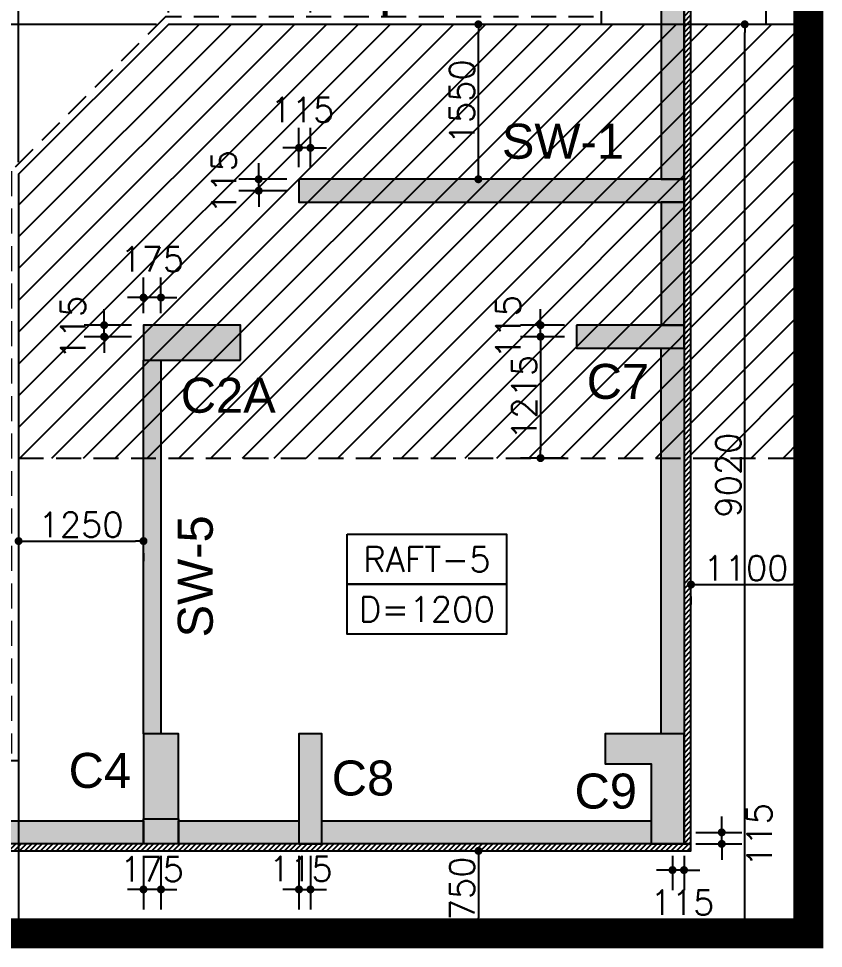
# Model space of a CAD drawing. Extents: x -200722 to 834823, y -494970 to 88783.
# Drawn here: x 510376 to 518430, y 23994 to 33297 of the extents above; entities that cross this region are included whole.
import ezdxf
from ezdxf.enums import TextEntityAlignment as Align

# ---------------------------------------------------------------- set-up
doc = ezdxf.new("R2010")
doc.units = 0
doc.header["$LTSCALE"] = 100
doc.header["$MEASUREMENT"] = 0
doc.header["$PDMODE"] = 34
doc.linetypes.add('HIDDEN', pattern=[0.375, 0.25, -0.125])
doc.layers.get('0').update_dxf_attribs({"linetype": 'CONTINUOUS'})
doc.layers.get('DEFPOINTS').update_dxf_attribs({"linetype": 'CONTINUOUS'})
for name, color, linetype in [('BEAM', 4, 'CONTINUOUS'), ('COL. SHED. STEEL.', 6, 'CONTINUOUS'), ('COL_H', 235, 'CONTINUOUS'), ('DIM', 3, 'CONTINUOUS'), ('F_EXEC', 3, 'HIDDEN'), ('F_FTG1', 11, 'CONTINUOUS'), ('RCCWALL', 6, 'CONTINUOUS'), ('TEXT', 2, 'CONTINUOUS')]:
    doc.layers.add(name, color=color, linetype=linetype)
doc.layers.add('HATCH', color=252, linetype='CONTINUOUS', lineweight=30)
doc.styles.add('AR', font='arial.ttf')
doc.styles.add('ROMANS', font='romans.shx')
doc.styles.get("Standard").update_dxf_attribs({"font": 'simplex.shx'})
doc.dimstyles.new('STANDARD$0', dxfattribs={"dimtxt": 2.5, "dimasz": 2.5, "dimexe": 2, "dimexo": 0.7, "dimgap": 0.9, "dimtad": 1, "dimdec": 0, "dimdsep": 46, "dimtxsty": 'ROMANS', "dimcen": 0.09, "dimclrd": 4, "dimclre": 4, "dimclrt": 3, "dimadec": 0, "dimazin": 0, "dimtfac": 1, "dimtdec": 0, "dimtmove": 0, "dimatfit": 3, "dimfxl": 1, "dimtolj": 1, "dimtzin": 0, "dimarcsym": 0})
pattern_1 = [(45, (191292.92, 0), (-26.5165043, 26.5165043), [])]

# ---------------------------------------------------------------- blocks, each defined once
blk = doc.blocks.new('DOT')
at = {"color": 0, "linetype": 'ByBlock'}
blk.add_line((-0.5, 0), (-1, 0), dxfattribs=at)
at = {"color": 0, "linetype": 'ByBlock', "const_width": 0.5}
blk.add_lwpolyline([(-0.25, 0, 1), (0.25, 0, 1)], format="xyb", close=True, dxfattribs=at)
blk = doc.blocks.new('*D2215')
at = {"layer": 'BEAM', "color": 0, "lineweight": -2, "transparency": 16777216}
for p, q in [((513181.5, 31809.4), (513181.5, 32203.4)), ((513296.5, 31809.4), (513296.5, 32203.4)), ((513101.5, 32003.4), (513021.5, 32003.4)), ((513296.5, 32003.4), (513181.5, 32003.4)), ((513376.5, 32003.4), (513456.5, 32003.4))]:
    blk.add_line(p, q, dxfattribs=at)
at = {"layer": 'DEFPOINTS', "color": 0, "lineweight": -3, "ltscale": 0.4, "transparency": 16777216}
for p in [(513181.5, 32003.4), (513181.5, 31689.4), (513296.5, 31689.4)]:
    blk.add_point(p, dxfattribs=at)
at = {"layer": 'BEAM', "color": 0, "lineweight": -2, "ltscale": 0.4, "transparency": 16777216, "xscale": 80, "yscale": 80, "zscale": 80}
blk.add_blockref('DOT', (513181.5, 32003.4), dxfattribs=at)
at = {"layer": 'BEAM', "color": 0, "lineweight": -2, "ltscale": 0.4, "transparency": 16777216, "xscale": 80, "yscale": 80, "zscale": 80, "rotation": 180}
blk.add_blockref('DOT', (513296.5, 32003.4), dxfattribs=at)
at = {"layer": 'BEAM', "color": 0, "ltscale": 0.4, "transparency": 16777216, "insert": (513216.4, 32384.4), "char_height": 248, "attachment_point": 5}
blk.add_mtext('\\A1;115', dxfattribs=at)
blk = doc.blocks.new('_DOT')
at = {"color": 0, "linetype": 'ByBlock'}
blk.add_line((-0.5, 0), (-1, 0), dxfattribs=at)
at = {"color": 0, "linetype": 'ByBlock', "const_width": 0.5}
blk.add_lwpolyline([(-0.25, 0, 1), (0.25, 0, 1)], format="xyb", close=True, dxfattribs=at)
blk = doc.blocks.new('*D2216')
at = {"layer": 'BEAM', "color": 0, "lineweight": -2, "transparency": 16777216}
for p, q in [((512778.1, 31769.4), (512778.1, 31849.4)), ((513061.5, 31689.4), (512578.1, 31689.4)), ((512778.1, 31574.4), (512778.1, 31689.4)), ((513061.5, 31574.4), (512578.1, 31574.4)), ((512778.1, 31494.4), (512778.1, 31414.4))]:
    blk.add_line(p, q, dxfattribs=at)
at = {"layer": 'DEFPOINTS', "color": 0, "lineweight": -3, "ltscale": 0.4, "transparency": 16777216}
for p in [(512778.1, 31689.4), (513181.5, 31689.4), (513181.5, 31574.4)]:
    blk.add_point(p, dxfattribs=at)
at = {"layer": 'BEAM', "color": 0, "lineweight": -2, "ltscale": 0.4, "transparency": 16777216, "xscale": 80, "yscale": 80, "zscale": 80}
for p, rotation in [((512778.1, 31689.4), 270), ((512778.1, 31574.4), 90)]:
    blk.add_blockref('DOT', p, dxfattribs=dict(at, rotation=rotation))
at = {"layer": 'BEAM', "color": 0, "ltscale": 0.4, "transparency": 16777216, "insert": (512430.5, 31662.1), "char_height": 248, "attachment_point": 5, "rotation": 90}
blk.add_mtext('\\A1;115', dxfattribs=at)
blk = doc.blocks.new('*D2217')
at = {"layer": 'BEAM', "color": 0, "lineweight": -2, "transparency": 16777216}
for p, q in [((514856.6, 33239.4), (514776.6, 33239.4)), ((514976.6, 31769.4), (514976.6, 33159.4)), ((514856.6, 31689.4), (514776.6, 31689.4))]:
    blk.add_line(p, q, dxfattribs=at)
at = {"layer": 'DEFPOINTS', "color": 0, "lineweight": -3, "ltscale": 0.4, "transparency": 16777216}
for p in [(514976.6, 33239.4), (514976.6, 33239.4), (514976.6, 31689.4)]:
    blk.add_point(p, dxfattribs=at)
at = {"layer": 'BEAM', "color": 0, "lineweight": -2, "ltscale": 0.4, "transparency": 16777216, "xscale": 80, "yscale": 80, "zscale": 80}
for p, rotation in [((514976.6, 33239.4), 90), ((514976.6, 31689.4), 270)]:
    blk.add_blockref('DOT', p, dxfattribs=dict(at, rotation=rotation))
at = {"layer": 'BEAM', "color": 0, "ltscale": 0.4, "transparency": 16777216, "insert": (514812.6, 32464.4), "char_height": 248, "attachment_point": 5, "rotation": 90}
blk.add_mtext('\\A1;1550', dxfattribs=at)
blk = doc.blocks.new('*D2218')
at = {"layer": 'BEAM', "color": 0, "lineweight": -2, "transparency": 16777216}
for p, q in [((517184.5, 27633.9), (518124.5, 27633.9)), ((517104.5, 27513.9), (517104.5, 27433.9)), ((518204.5, 27513.9), (518204.5, 27433.9))]:
    blk.add_line(p, q, dxfattribs=at)
at = {"layer": 'DEFPOINTS', "color": 0, "lineweight": -3, "ltscale": 0.4, "transparency": 16777216}
for p in [(517104.5, 27633.9), (518204.5, 27633.9), (518204.5, 27633.9)]:
    blk.add_point(p, dxfattribs=at)
at = {"layer": 'BEAM', "color": 0, "lineweight": -2, "ltscale": 0.4, "transparency": 16777216, "xscale": 80, "yscale": 80, "zscale": 80, "rotation": 180}
blk.add_blockref('DOT', (517104.5, 27633.9), dxfattribs=at)
at = {"layer": 'BEAM', "color": 0, "lineweight": -2, "ltscale": 0.4, "transparency": 16777216, "xscale": 80, "yscale": 80, "zscale": 80}
blk.add_blockref('DOT', (518204.5, 27633.9), dxfattribs=at)
at = {"layer": 'BEAM', "color": 0, "ltscale": 0.4, "transparency": 16777216, "insert": (517654.5, 27797.9), "char_height": 248, "attachment_point": 5}
blk.add_mtext('\\A1;1100', dxfattribs=at)
blk = doc.blocks.new('*D2219')
at = {"layer": 'BEAM', "color": 0, "lineweight": -2, "transparency": 16777216}
for p, q in [((514857.7, 24969.4), (514777.7, 24969.4)), ((514977.7, 24889.4), (514977.7, 24299.4)), ((514857.7, 24219.4), (514777.7, 24219.4))]:
    blk.add_line(p, q, dxfattribs=at)
at = {"layer": 'DEFPOINTS', "color": 0, "lineweight": -3, "ltscale": 0.4, "transparency": 16777216}
for p in [(514977.7, 24969.4), (514977.7, 24219.4), (514977.7, 24219.4)]:
    blk.add_point(p, dxfattribs=at)
at = {"layer": 'BEAM', "color": 0, "lineweight": -2, "ltscale": 0.4, "transparency": 16777216, "xscale": 80, "yscale": 80, "zscale": 80}
for p, rotation in [((514977.7, 24969.4), 90), ((514977.7, 24219.4), 270)]:
    blk.add_blockref('DOT', p, dxfattribs=dict(at, rotation=rotation))
at = {"layer": 'BEAM', "color": 0, "ltscale": 0.4, "transparency": 16777216, "insert": (514813.7, 24594.4), "char_height": 248, "attachment_point": 5, "rotation": 90}
blk.add_mtext('\\A1;750', dxfattribs=at)
blk = doc.blocks.new('*D2220')
at = {"layer": 'BEAM', "color": 0, "lineweight": -2, "transparency": 16777216}
for p, q in [((510455.5, 28069.4), (511545.5, 28069.4)), ((510375.5, 27949.4), (510375.5, 27869.4)), ((511625.5, 27949.4), (511625.5, 27869.4))]:
    blk.add_line(p, q, dxfattribs=at)
at = {"layer": 'DEFPOINTS', "color": 0, "lineweight": -3, "ltscale": 0.4, "transparency": 16777216}
for p in [(510375.5, 28069.4), (511625.5, 28069.4), (511625.5, 28069.4)]:
    blk.add_point(p, dxfattribs=at)
at = {"layer": 'BEAM', "color": 0, "lineweight": -2, "ltscale": 0.4, "transparency": 16777216, "xscale": 80, "yscale": 80, "zscale": 80, "rotation": 180}
blk.add_blockref('DOT', (510375.5, 28069.4), dxfattribs=at)
at = {"layer": 'BEAM', "color": 0, "lineweight": -2, "ltscale": 0.4, "transparency": 16777216, "xscale": 80, "yscale": 80, "zscale": 80}
blk.add_blockref('DOT', (511625.5, 28069.4), dxfattribs=at)
at = {"layer": 'BEAM', "color": 0, "ltscale": 0.4, "transparency": 16777216, "insert": (511000.5, 28233.4), "char_height": 248, "attachment_point": 5}
blk.add_mtext('\\A1;1250', dxfattribs=at)
blk = doc.blocks.new('*D2221')
at = {"layer": 'BEAM', "color": 0, "lineweight": -2, "transparency": 16777216}
for p, q in [((511625.5, 30349.4), (511625.5, 30705.9)), ((511800.5, 30349.4), (511800.5, 30705.9)), ((511545.5, 30505.9), (511465.5, 30505.9)), ((511800.5, 30505.9), (511625.5, 30505.9)), ((511880.5, 30505.9), (511960.5, 30505.9))]:
    blk.add_line(p, q, dxfattribs=at)
at = {"layer": 'DEFPOINTS', "color": 0, "lineweight": -3, "ltscale": 0.4, "transparency": 16777216}
for p in [(511625.5, 30505.9), (511625.5, 30229.4), (511800.5, 30229.4)]:
    blk.add_point(p, dxfattribs=at)
at = {"layer": 'BEAM', "color": 0, "lineweight": -2, "ltscale": 0.4, "transparency": 16777216, "xscale": 80, "yscale": 80, "zscale": 80}
blk.add_blockref('DOT', (511625.5, 30505.9), dxfattribs=at)
at = {"layer": 'BEAM', "color": 0, "lineweight": -2, "ltscale": 0.4, "transparency": 16777216, "xscale": 80, "yscale": 80, "zscale": 80, "rotation": 180}
blk.add_blockref('DOT', (511800.5, 30505.9), dxfattribs=at)
at = {"layer": 'BEAM', "color": 0, "ltscale": 0.4, "transparency": 16777216, "insert": (511713, 30889.9), "char_height": 248, "attachment_point": 5}
blk.add_mtext('\\A1;175', dxfattribs=at)
blk = doc.blocks.new('*D2222')
at = {"layer": 'BEAM', "color": 0, "lineweight": -2, "transparency": 16777216}
for p, q in [((511231.9, 30309.4), (511231.9, 30389.4)), ((511505.5, 30229.4), (511031.9, 30229.4)), ((511231.9, 30114.4), (511231.9, 30229.4)), ((511505.5, 30114.4), (511031.9, 30114.4)), ((511231.9, 30034.4), (511231.9, 29954.4))]:
    blk.add_line(p, q, dxfattribs=at)
at = {"layer": 'DEFPOINTS', "color": 0, "lineweight": -3, "ltscale": 0.4, "transparency": 16777216}
for p in [(511231.9, 30229.4), (511625.5, 30229.4), (511625.5, 30114.4)]:
    blk.add_point(p, dxfattribs=at)
at = {"layer": 'BEAM', "color": 0, "lineweight": -2, "ltscale": 0.4, "transparency": 16777216, "xscale": 80, "yscale": 80, "zscale": 80}
for p, rotation in [((511231.9, 30229.4), 270), ((511231.9, 30114.4), 90)]:
    blk.add_blockref('DOT', p, dxfattribs=dict(at, rotation=rotation))
at = {"layer": 'BEAM', "color": 0, "ltscale": 0.4, "transparency": 16777216, "insert": (510919.9, 30205.7), "char_height": 248, "attachment_point": 5, "rotation": 90}
blk.add_mtext('\\A1;115', dxfattribs=at)
blk = doc.blocks.new('*D2223')
at = {"layer": 'BEAM', "color": 0, "lineweight": -2, "transparency": 16777216}
for p, q in [((516919.5, 24919.4), (516919.5, 24577.7)), ((517034.5, 24919.4), (517034.5, 24577.7)), ((516839.5, 24777.7), (516759.5, 24777.7)), ((517034.5, 24777.7), (516919.5, 24777.7)), ((517114.5, 24777.7), (517194.5, 24777.7))]:
    blk.add_line(p, q, dxfattribs=at)
at = {"layer": 'DEFPOINTS', "color": 0, "lineweight": -3, "ltscale": 0.4, "transparency": 16777216}
for p in [(516919.5, 25039.4), (517034.5, 25039.4), (516919.5, 24777.7)]:
    blk.add_point(p, dxfattribs=at)
at = {"layer": 'BEAM', "color": 0, "lineweight": -2, "ltscale": 0.4, "transparency": 16777216, "xscale": 80, "yscale": 80, "zscale": 80}
blk.add_blockref('DOT', (516919.5, 24777.7), dxfattribs=at)
at = {"layer": 'BEAM', "color": 0, "lineweight": -2, "ltscale": 0.4, "transparency": 16777216, "xscale": 80, "yscale": 80, "zscale": 80, "rotation": 180}
blk.add_blockref('DOT', (517034.5, 24777.7), dxfattribs=at)
at = {"layer": 'BEAM', "color": 0, "ltscale": 0.4, "transparency": 16777216, "insert": (517019.2, 24453.4), "char_height": 248, "attachment_point": 5}
blk.add_mtext('\\A1;115', dxfattribs=at)
blk = doc.blocks.new('*D2224')
at = {"layer": 'BEAM', "color": 0, "lineweight": -2, "transparency": 16777216}
for p, q in [((517412.3, 25234.4), (517412.3, 25314.4)), ((517154.5, 25154.4), (517612.3, 25154.4)), ((517412.3, 25039.4), (517412.3, 25154.4)), ((517154.5, 25039.4), (517612.3, 25039.4)), ((517412.3, 24959.4), (517412.3, 24879.4))]:
    blk.add_line(p, q, dxfattribs=at)
at = {"layer": 'DEFPOINTS', "color": 0, "lineweight": -3, "ltscale": 0.4, "transparency": 16777216}
for p in [(517034.5, 25154.4), (517412.3, 25154.4), (517034.5, 25039.4)]:
    blk.add_point(p, dxfattribs=at)
at = {"layer": 'BEAM', "color": 0, "lineweight": -2, "ltscale": 0.4, "transparency": 16777216, "xscale": 80, "yscale": 80, "zscale": 80}
for p, rotation in [((517412.3, 25154.4), 270), ((517412.3, 25039.4), 90)]:
    blk.add_blockref('DOT', p, dxfattribs=dict(at, rotation=rotation))
at = {"layer": 'BEAM', "color": 0, "ltscale": 0.4, "transparency": 16777216, "insert": (517788.5, 25129.6), "char_height": 248, "attachment_point": 5, "rotation": 90}
blk.add_mtext('\\A1;115', dxfattribs=at)
blk = doc.blocks.new('*D2225')
at = {"layer": 'BEAM', "color": 0, "lineweight": -2, "transparency": 16777216}
for p, q in [((511625.5, 24919.4), (511625.5, 24383.8)), ((511800.5, 24919.4), (511800.5, 24383.8)), ((511545.5, 24583.8), (511465.5, 24583.8)), ((511800.5, 24583.8), (511625.5, 24583.8)), ((511880.5, 24583.8), (511960.5, 24583.8))]:
    blk.add_line(p, q, dxfattribs=at)
at = {"layer": 'DEFPOINTS', "color": 0, "lineweight": -3, "ltscale": 0.4, "transparency": 16777216}
for p in [(511625.5, 25039.4), (511800.5, 25039.4), (511625.5, 24583.8)]:
    blk.add_point(p, dxfattribs=at)
at = {"layer": 'BEAM', "color": 0, "lineweight": -2, "ltscale": 0.4, "transparency": 16777216, "xscale": 80, "yscale": 80, "zscale": 80}
blk.add_blockref('DOT', (511625.5, 24583.8), dxfattribs=at)
at = {"layer": 'BEAM', "color": 0, "lineweight": -2, "ltscale": 0.4, "transparency": 16777216, "xscale": 80, "yscale": 80, "zscale": 80, "rotation": 180}
blk.add_blockref('DOT', (511800.5, 24583.8), dxfattribs=at)
at = {"layer": 'BEAM', "color": 0, "ltscale": 0.4, "transparency": 16777216, "insert": (511711.4, 24787.6), "char_height": 248, "attachment_point": 5}
blk.add_mtext('\\A1;175', dxfattribs=at)
blk = doc.blocks.new('*D2226')
at = {"layer": 'BEAM', "color": 0, "lineweight": -2, "transparency": 16777216}
for p, q in [((513181.5, 24919.4), (513181.5, 24383.8)), ((513296.5, 24919.4), (513296.5, 24383.8)), ((513101.5, 24583.8), (513021.5, 24583.8)), ((513181.5, 24583.8), (513296.5, 24583.8)), ((513376.5, 24583.8), (513456.5, 24583.8))]:
    blk.add_line(p, q, dxfattribs=at)
at = {"layer": 'DEFPOINTS', "color": 0, "lineweight": -3, "ltscale": 0.4, "transparency": 16777216}
for p in [(513181.5, 25039.4), (513296.5, 25039.4), (513296.5, 24583.8)]:
    blk.add_point(p, dxfattribs=at)
at = {"layer": 'BEAM', "color": 0, "lineweight": -2, "ltscale": 0.4, "transparency": 16777216, "xscale": 80, "yscale": 80, "zscale": 80}
blk.add_blockref('DOT', (513181.5, 24583.8), dxfattribs=at)
at = {"layer": 'BEAM', "color": 0, "lineweight": -2, "ltscale": 0.4, "transparency": 16777216, "xscale": 80, "yscale": 80, "zscale": 80, "rotation": 180}
blk.add_blockref('DOT', (513296.5, 24583.8), dxfattribs=at)
at = {"layer": 'BEAM', "color": 0, "ltscale": 0.4, "transparency": 16777216, "insert": (513200, 24790.3), "char_height": 248, "attachment_point": 5}
blk.add_mtext('\\A1;115', dxfattribs=at)
blk = doc.blocks.new('*D2227')
at = {"layer": 'BEAM', "color": 0, "lineweight": -2, "transparency": 16777216}
for p, q in [((517893.6, 33239.4), (517442.3, 33239.4)), ((517642.3, 24299.4), (517642.3, 33159.4)), ((517893.6, 24219.4), (517442.3, 24219.4))]:
    blk.add_line(p, q, dxfattribs=at)
at = {"layer": 'DEFPOINTS', "color": 0, "lineweight": -3, "ltscale": 0.4, "transparency": 16777216}
for p in [(517642.3, 33239.4), (518013.6, 33239.4), (518013.6, 24219.4)]:
    blk.add_point(p, dxfattribs=at)
at = {"layer": 'BEAM', "color": 0, "lineweight": -2, "ltscale": 0.4, "transparency": 16777216, "xscale": 80, "yscale": 80, "zscale": 80}
for p, rotation in [((517642.3, 33239.4), 90), ((517642.3, 24219.4), 270)]:
    blk.add_blockref('DOT', p, dxfattribs=dict(at, rotation=rotation))
at = {"layer": 'BEAM', "color": 0, "ltscale": 0.4, "transparency": 16777216, "insert": (517478.3, 28729.4), "char_height": 248, "attachment_point": 5, "rotation": 90}
blk.add_mtext('\\A1;9020', dxfattribs=at)
blk = doc.blocks.new('*D2228')
at = {"layer": 'BEAM', "color": 0, "lineweight": -2, "transparency": 16777216}
for p, q in [((515599.1, 30309.4), (515599.1, 30389.4)), ((515839.5, 30229.4), (515399.1, 30229.4)), ((515599.1, 30114.4), (515599.1, 30229.4)), ((515839.5, 30114.4), (515399.1, 30114.4)), ((515599.1, 30034.4), (515599.1, 29954.4))]:
    blk.add_line(p, q, dxfattribs=at)
at = {"layer": 'DEFPOINTS', "color": 0, "lineweight": -3, "ltscale": 0.4, "transparency": 16777216}
for p in [(515599.1, 30229.4), (515959.5, 30229.4), (515959.5, 30114.4)]:
    blk.add_point(p, dxfattribs=at)
at = {"layer": 'BEAM', "color": 0, "lineweight": -2, "ltscale": 0.4, "transparency": 16777216, "xscale": 80, "yscale": 80, "zscale": 80}
for p, rotation in [((515599.1, 30229.4), 270), ((515599.1, 30114.4), 90)]:
    blk.add_blockref('DOT', p, dxfattribs=dict(at, rotation=rotation))
at = {"layer": 'BEAM', "color": 0, "ltscale": 0.4, "transparency": 16777216, "insert": (515274.9, 30211.7), "char_height": 248, "attachment_point": 5, "rotation": 90}
blk.add_mtext('\\A1;115', dxfattribs=at)
blk = doc.blocks.new('*D2231')
at = {"layer": 'BEAM', "color": 0, "lineweight": -2, "transparency": 16777216}
for p, q in [((515839.5, 30114.4), (515399.1, 30114.4)), ((515599.1, 30034.4), (515599.1, 28979.4)), ((515839.5, 28899.4), (515399.1, 28899.4))]:
    blk.add_line(p, q, dxfattribs=at)
at = {"layer": 'DEFPOINTS', "color": 0, "lineweight": -3, "ltscale": 0.4, "transparency": 16777216}
for p in [(515959.5, 30114.4), (515599.1, 28899.4), (515959.5, 28899.4)]:
    blk.add_point(p, dxfattribs=at)
at = {"layer": 'BEAM', "color": 0, "lineweight": -2, "ltscale": 0.4, "transparency": 16777216, "xscale": 80, "yscale": 80, "zscale": 80}
for p, rotation in [((515599.1, 30114.4), 90), ((515599.1, 28899.4), 270)]:
    blk.add_blockref('DOT', p, dxfattribs=dict(at, rotation=rotation))
at = {"layer": 'BEAM', "color": 0, "ltscale": 0.4, "transparency": 16777216, "insert": (515435.1, 29506.9), "char_height": 248, "attachment_point": 5, "rotation": 90}
blk.add_mtext('\\A1;1215', dxfattribs=at)
blk = doc.blocks.new('*D2768')
at = {"layer": 'BEAM', "color": 0, "lineweight": -2, "transparency": 16777216}
for p, q in [((510375.5, 31859.4), (510375.5, 33907.8)), ((511875.5, 33359.4), (511875.5, 33907.8)), ((510455.5, 33707.8), (511795.5, 33707.8))]:
    blk.add_line(p, q, dxfattribs=at)
at = {"layer": 'DEFPOINTS', "color": 0, "lineweight": -3, "ltscale": 0.4, "transparency": 16777216}
for p in [(511875.5, 33707.8), (511875.5, 33239.4), (510375.5, 31739.4)]:
    blk.add_point(p, dxfattribs=at)
at = {"layer": 'BEAM', "color": 0, "lineweight": -2, "ltscale": 0.4, "transparency": 16777216, "xscale": 80, "yscale": 80, "zscale": 80, "rotation": 180}
blk.add_blockref('DOT', (510375.5, 33707.8), dxfattribs=at)
at = {"layer": 'BEAM', "color": 0, "lineweight": -2, "ltscale": 0.4, "transparency": 16777216, "xscale": 80, "yscale": 80, "zscale": 80}
blk.add_blockref('DOT', (511875.5, 33707.8), dxfattribs=at)
at = {"layer": 'BEAM', "color": 0, "ltscale": 0.4, "transparency": 16777216, "insert": (511125.5, 33871.8), "char_height": 248, "attachment_point": 5}
blk.add_mtext('\\A1;1500', dxfattribs=at)
blk = doc.blocks.new('*D2769')
at = {"layer": 'BEAM', "color": 0, "lineweight": -2, "transparency": 16777216}
for p, q in [((511755.5, 33239.4), (509765.4, 33239.4)), ((509965.4, 33159.4), (509965.4, 31819.4)), ((510255.5, 31739.4), (509765.4, 31739.4))]:
    blk.add_line(p, q, dxfattribs=at)
at = {"layer": 'DEFPOINTS', "color": 0, "lineweight": -3, "ltscale": 0.4, "transparency": 16777216}
for p in [(511875.5, 33239.4), (509965.4, 31739.4), (510375.5, 31739.4)]:
    blk.add_point(p, dxfattribs=at)
at = {"layer": 'BEAM', "color": 0, "lineweight": -2, "ltscale": 0.4, "transparency": 16777216, "xscale": 80, "yscale": 80, "zscale": 80}
for p, rotation in [((509965.4, 33239.4), 90), ((509965.4, 31739.4), 270)]:
    blk.add_blockref('DOT', p, dxfattribs=dict(at, rotation=rotation))
at = {"layer": 'BEAM', "color": 0, "ltscale": 0.4, "transparency": 16777216, "insert": (509801.4, 32489.4), "char_height": 248, "attachment_point": 5, "rotation": 90}
blk.add_mtext('\\A1;1500', dxfattribs=at)
blk = doc.blocks.new('*D2771')
at = {"layer": 'BEAM', "color": 0, "lineweight": -2, "transparency": 16777216}
for p, q in [((511875.5, 33359.4), (511875.5, 33907.8)), ((513296.5, 33359.4), (513296.5, 33907.8)), ((513216.5, 33707.8), (511955.5, 33707.8))]:
    blk.add_line(p, q, dxfattribs=at)
at = {"layer": 'DEFPOINTS', "color": 0, "lineweight": -3, "ltscale": 0.4, "transparency": 16777216}
for p in [(511875.5, 33707.8), (511875.5, 33239.4), (513296.5, 33239.4)]:
    blk.add_point(p, dxfattribs=at)
at = {"layer": 'BEAM', "color": 0, "lineweight": -2, "ltscale": 0.4, "transparency": 16777216, "xscale": 80, "yscale": 80, "zscale": 80, "rotation": 180}
blk.add_blockref('DOT', (511875.5, 33707.8), dxfattribs=at)
at = {"layer": 'BEAM', "color": 0, "lineweight": -2, "ltscale": 0.4, "transparency": 16777216, "xscale": 80, "yscale": 80, "zscale": 80}
blk.add_blockref('DOT', (513296.5, 33707.8), dxfattribs=at)
at = {"layer": 'BEAM', "color": 0, "ltscale": 0.4, "transparency": 16777216, "insert": (512586, 33871.8), "char_height": 248, "attachment_point": 5}
blk.add_mtext('\\A1;1421', dxfattribs=at)

msp = doc.modelspace()

# ---------------------------------------------------------------- hatches: boundary and pattern name
at = {"layer": 'COL_H', "ltscale": 0.4}
for points in [[(513181.5, 31689.4), (513181.5, 31459.4), (517034.5, 31459.4), (517034.5, 31689.4)], [(512595.5, 29879.4), (512595.5, 30229.4), (511625.5, 30229.4), (511625.5, 29879.4)], [(515959.5, 30229.4), (515959.5, 29999.4), (517034.5, 29999.4), (517034.5, 30229.4)], [(511625.5, 26139.4), (511625.5, 29879.4), (511800.5, 29879.4), (511800.5, 26139.4)], [(511625.5, 25289.4), (511975.5, 25289.4), (511975.5, 26139.4), (511625.5, 26139.4)], [(513181.5, 25039.4), (513411.5, 25039.4), (513411.5, 26139.4), (513181.5, 26139.4)], [(517034.5, 25039.4), (517034.5, 26139.4), (516244.5, 26139.4), (516244.5, 25839.4), (516704.5, 25839.4), (516704.5, 25039.4)], [(511625.5, 25289.4), (511625.5, 25039.4), (511975.5, 25039.4), (511975.5, 25289.4)]]:
    msp.add_hatch(color=256, dxfattribs=at).paths.add_polyline_path(points)
at = {"layer": 'DIM', "ltscale": 0.4}
h = msp.add_hatch(dxfattribs=at)
h.set_pattern_fill('ANSI31', color=256, scale=300, style=0)
h.set_pattern_definition(pattern_1)
h.paths.add_polyline_path([(517104.5, 51274.9), (517034.5, 51274.9), (517034.5, 25039.4), (517104.5, 25039.4)])
h = msp.add_hatch(dxfattribs=at)
h.set_pattern_fill('ANSI31', color=256, scale=300, style=0)
h.set_pattern_definition(pattern_1)
h.paths.add_polyline_path([(499470.5, 25039.4), (496150.5, 25039.4), (496150.5, 24969.4), (499470.5, 24969.4)])
h.paths.add_polyline_path([(503786.5, 25039.4), (499700.5, 25039.4), (499700.5, 24969.4), (503786.5, 24969.4)])
h.paths.add_polyline_path([(517104.5, 25039.4), (504016.5, 25039.4), (504016.5, 24969.4), (517104.5, 24969.4)])
at = {"layer": 'HATCH', "lineweight": -3, "ltscale": 0.4}
for points in [[(516804.5, 31689.4), (517034.5, 31689.4), (517034.5, 35549.4), (516804.5, 35549.4)], [(516804.5, 30229.4), (517034.5, 30229.4), (517034.5, 31459.4), (516804.5, 31459.4)], [(517034.5, 26139.4), (516804.5, 26139.4), (516804.5, 29999.4), (517034.5, 29999.4)], [(508151.5, 25269.4), (511625.5, 25269.4), (511625.5, 25039.4), (508151.5, 25039.4)], [(511975.5, 25269.4), (513181.5, 25269.4), (513181.5, 25039.4), (511975.5, 25039.4)], [(513411.5, 25269.4), (516704.5, 25269.4), (516704.5, 25039.4), (513411.5, 25039.4)]]:
    msp.add_hatch(color=256, dxfattribs=at).paths.add_polyline_path(points)
h = msp.add_hatch(dxfattribs=at)
h.set_pattern_fill('ANSI31', color=256, scale=1800, style=0)
h.set_pattern_definition([(45, (191292.92, 0), (-159.09903, 159.09903), [])])
h.paths.add_polyline_path([(511875.5, 33239.4), (510375.5, 31739.4), (510375.5, 28899.4), (518204.5, 28899.4), (518204.5, 33239.4)])

# ---------------------------------------------------------------- linework, layer by layer
at = {"color": 1, "lineweight": -3, "ltscale": 0.4}
for p, q in [((518279.5, 24144.3, 7446.6), (518279.5, 52099.9, 7446.6)), ((518279.5, 24144.3, 7296.2), (454820.5, 24143.9, 5270.9))]:
    msp.add_line(p, q, dxfattribs=at)
at = {"color": 5, "lineweight": -3, "ltscale": 0.4, "const_width": 300, "elevation": 7446.6}
msp.add_lwpolyline([(454820.5, 52099.9), (518279.5, 52099.9), (518279.5, 24144.4), (454820.5, 24143.9), (454820.5, 52099.9)], dxfattribs=at)
at = {"layer": 'COL. SHED. STEEL.', "ltscale": 500, "elevation": 7446.6}
for points in [[(513181.5, 31689.4), (513181.5, 31459.4), (517034.5, 31459.4), (517034.5, 31689.4), (513181.5, 31689.4)], [(512595.5, 29879.4), (512595.5, 30229.4), (511625.5, 30229.4), (511625.5, 29879.4), (512595.5, 29879.4)], [(515959.5, 30229.4), (515959.5, 29999.4), (517034.5, 29999.4), (517034.5, 30229.4), (515959.5, 30229.4)], [(511625.5, 26139.4), (511625.5, 29879.4), (511800.5, 29879.4), (511800.5, 26139.4), (511625.5, 26139.4)], [(511625.5, 25289.4), (511975.5, 25289.4), (511975.5, 26139.4), (511625.5, 26139.4), (511625.5, 25289.4)], [(513181.5, 25039.4), (513411.5, 25039.4), (513411.5, 26139.4), (513181.5, 26139.4), (513181.5, 25039.4)], [(517034.5, 25039.4), (517034.5, 26139.4), (516244.5, 26139.4), (516244.5, 25839.4), (516704.5, 25839.4), (516704.5, 25039.4), (517034.5, 25039.4)]]:
    msp.add_lwpolyline(points, dxfattribs=at)
msp.add_lwpolyline([(511625.5, 25289.4), (511975.5, 25289.4), (511975.5, 25039.4), (511625.5, 25039.4)], close=True, dxfattribs=at)
at = {"layer": 'DIM', "color": 1}
msp.add_lwpolyline([(514626.9, 34301.3, 80, 80, 0), (514043.8, 34301.3, 50, 50, 0), (514043.8, 33312.2, 50, 50, 0)], format="xyseb", dxfattribs=at)
at = {"layer": 'F_EXEC', "ltscale": 10}
for p, q in [((518279.5, 24144.4, 7446.6), (518279.5, 33314.4, 7446.6)), ((509351.5, 24144.4, 14893.2), (518279.5, 24144.4, 14893.2))]:
    msp.add_line(p, q, dxfattribs=at)
at = {"layer": 'F_EXEC', "ltscale": 10, "elevation": 7446.6}
msp.add_lwpolyline([(516129.5, 33314.4), (511844.5, 33314.4), (510300.5, 31770.4), (510300.5, 25944.4)], dxfattribs=at)
at = {"layer": 'F_FTG1', "ltscale": 0.4}
for p, q in [((516204.5, 34739.4, 7446.6), (516204.5, 33239.4, 7446.6)), ((517854.5, 34739.4, 7446.6), (517854.5, 33239.4, 7446.6)), ((518204.5, 24219.4, 7446.6), (518204.5, 33239.4, 7446.6)), ((510375.5, 25869.4, 7446.6), (509276.5, 25869.4, 7446.6)), ((510375.5, 24219.4, 14893.2), (518204.5, 24219.4, 14893.2))]:
    msp.add_line(p, q, dxfattribs=at)
at = {"layer": 'F_FTG1', "linetype": 'HIDDEN', "ltscale": 10}
msp.add_line((510375.5, 28899.4, 7446.6), (518204.5, 28899.4, 7446.6), dxfattribs=at)
at = {"layer": 'F_FTG1', "ltscale": 0.4, "elevation": 7446.6}
for points in [[(518204.5, 33239.4), (511875.5, 33239.4), (510375.5, 31739.4), (510375.5, 24289.4)], [(510375.5, 24319.4), (510375.5, 24219.4), (509276.5, 24219.4)]]:
    msp.add_lwpolyline(points, dxfattribs=at)
at = {"layer": 'RCCWALL', "color": 1, "ltscale": 0.4, "elevation": 7446.6}
for points in [[(517104.5, 51274.9), (517034.5, 51274.9), (517034.5, 25039.4), (517104.5, 25039.4)], [(517104.5, 25039.4), (504016.5, 25039.4), (504016.5, 24969.4), (517104.5, 24969.4)]]:
    msp.add_lwpolyline(points, close=True, dxfattribs=at)
at = {"layer": 'RCCWALL', "color": 42, "ltscale": 0.4, "elevation": 7446.6}
for points in [[(516804.5, 31689.4), (517034.5, 31689.4), (517034.5, 35549.4), (516804.5, 35549.4)], [(516804.5, 30229.4), (517034.5, 30229.4), (517034.5, 31459.4), (516804.5, 31459.4)], [(517034.5, 26139.4), (516804.5, 26139.4), (516804.5, 29999.4), (517034.5, 29999.4)], [(508151.5, 25269.4), (511625.5, 25269.4), (511625.5, 25039.4), (508151.5, 25039.4)], [(511975.5, 25269.4), (513181.5, 25269.4), (513181.5, 25039.4), (511975.5, 25039.4)], [(513411.5, 25269.4), (516704.5, 25269.4), (516704.5, 25039.4), (513411.5, 25039.4)]]:
    msp.add_lwpolyline(points, close=True, dxfattribs=at)
at = {"layer": 'TEXT'}
for points in [[(513665.1, 28137.2), (515258.9, 28137.2), (515258.9, 27637.3), (513665.1, 27637.3)], [(513665.1, 27637.3), (515258.9, 27637.3), (515258.9, 27137.4), (513665.1, 27137.4)]]:
    msp.add_lwpolyline(points, close=True, dxfattribs=at)

# ---------------------------------------------------------------- texts
at = {"layer": 'TEXT', "style": 'AR'}
for s, p in [('SW-1', (515211.5, 31894.7, 3998.7)), ('C7', (516060.7, 29492, 550.6)), ('C2A', (511998.3, 29353.4, 3998.7)), ('C4', (510876, 25599.8, 3998.7)), ('C8', (513509.4, 25523.7, 3998.7)), ('C9', (515938.9, 25393.1, 3998.6))]:
    msp.add_text(s, height=350, dxfattribs=at).set_placement(p)
msp.add_text('SW-5', height=350, rotation=90, dxfattribs=at).set_placement((512318.7, 27104.8))
at = {"layer": 'TEXT'}
for s, p in [('RAFT-5', (514462, 27887.2)), ('D=1200', (514462, 27387.4))]:
    msp.add_text(s, height=250, dxfattribs=at).set_placement(p, align=Align.MIDDLE)

# ---------------------------------------------------------------- dimensions: what is measured, and where the dimension line sits
at = {"layer": 'BEAM'}
for base, p1, p2, angle, picture, middle in [((511875.5, 33707.8), (510375.5, 31739.4, 7446.6), (511875.5, 33239.4, 7446.6), 180, '*D2768', (511125.5, 33871.8)), ((511875.5, 33707.8), (513296.5, 33239.4, 7446.6), (511875.5, 33239.4, 7446.6), 0, '*D2771', (512586, 33871.8)), ((509965.4, 31739.4), (511875.5, 33239.4, 7446.6), (510375.5, 31739.4, 7446.6), 90, '*D2769', (509801.4, 32489.4)), ((514976.6, 33239.4), (514976.6, 31689.4, 7446.6), (514976.6, 33239.4, 7446.6), 90, '*D2217', (514812.6, 32464.4)), ((517642.3, 33239.4), (518013.6, 24219.4, 7446.6), (518013.6, 33239.4, 7446.6), 90, '*D2227', (517478.3, 28729.4)), ((511625.5, 30505.9), (511800.5, 30229.4, 7446.6), (511625.5, 30229.4, 7446.6), 180, '*D2221', (511713, 30889.9)), ((515599.1, 28899.4), (515959.5, 30114.4, 7446.6), (515959.5, 28899.4, 7446.6), 270, '*D2231', (515435.1, 29506.9)), ((511625.5, 28069.4), (510375.5, 28069.4, 7446.6), (511625.5, 28069.4, 7446.6), 180, '*D2220', (511000.5, 28233.4)), ((518204.5, 27633.9), (517104.5, 27633.9, 7446.6), (518204.5, 27633.9, 7446.6), 180, '*D2218', (517654.5, 27797.9)), ((514977.7, 24219.4, 7446.6), (514977.7, 24969.4, 14893.2), (514977.7, 24219.4, 14893.2), 90, '*D2219', (514813.7, 24594.4, 7446.6))]:
    dim = msp.add_linear_dim(base=base, p1=p1, p2=p2, angle=angle, dimstyle='STANDARD$0', override={"dimscale": 8, "dimtxt": 31, "dimasz": 10, "dimexe": 25, "dimexo": 15, "dimgap": 5, "dimzin": 3, "dimtxsty": 'Standard', "dimblk": 'DOT', "dimcen": 3, "dimdle": 1, "dimclrd": 0, "dimclre": 0, "dimclrt": 0, "dimtmove": 2, "dimldrblk": 'DOT', "dimtzin": 3}, dxfattribs=at)
    dim.commit()
    dim.dimension.update_dxf_attribs({"geometry": picture, "text_midpoint": middle})
for base, p1, p2, angle, picture, middle in [((513181.5, 32003.4), (513296.5, 31689.4, 7446.6), (513181.5, 31689.4, 7446.6), 180, '*D2215', (513216.4, 32384.4)), ((512778.1, 31689.4), (513181.5, 31574.4, 7446.6), (513181.5, 31689.4, 7446.6), 90, '*D2216', (512430.5, 31662.1)), ((511231.9, 30229.4), (511625.5, 30114.4, 7446.6), (511625.5, 30229.4, 7446.6), 90, '*D2222', (510919.9, 30205.7)), ((515599.1, 30229.4), (515959.5, 30114.4, 7446.6), (515959.5, 30229.4, 7446.6), 90, '*D2228', (515274.9, 30211.7)), ((517412.3, 25154.4), (517034.5, 25039.4, 7446.6), (517034.5, 25154.4, 7446.6), 90, '*D2224', (517788.5, 25129.6)), ((511625.5, 24583.8), (511800.5, 25039.4, 7446.6), (511625.5, 25039.4, 7446.6), 180, '*D2225', (511711.4, 24787.6)), ((513296.5, 24583.8), (513181.5, 25039.4, 7446.6), (513296.5, 25039.4, 7446.6), 180, '*D2226', (513200, 24790.3)), ((516919.5, 24777.7), (517034.5, 25039.4, 7446.6), (516919.5, 25039.4, 7446.6), 180, '*D2223', (517019.2, 24453.4))]:
    dim = msp.add_linear_dim(base=base, p1=p1, p2=p2, angle=angle, dimstyle='STANDARD$0', override={"dimscale": 8, "dimtxt": 31, "dimasz": 10, "dimexe": 25, "dimexo": 15, "dimgap": 5, "dimzin": 3, "dimtxsty": 'Standard', "dimblk": 'DOT', "dimcen": 3, "dimdle": 1, "dimclrd": 0, "dimclre": 0, "dimclrt": 0, "dimtmove": 2, "dimldrblk": 'DOT', "dimtzin": 3}, dxfattribs=at)
    dim.commit()
    dim.dimension.update_dxf_attribs({"geometry": picture, "text_midpoint": middle, "dimtype": 160})

doc.saveas('drawing.dxf')
